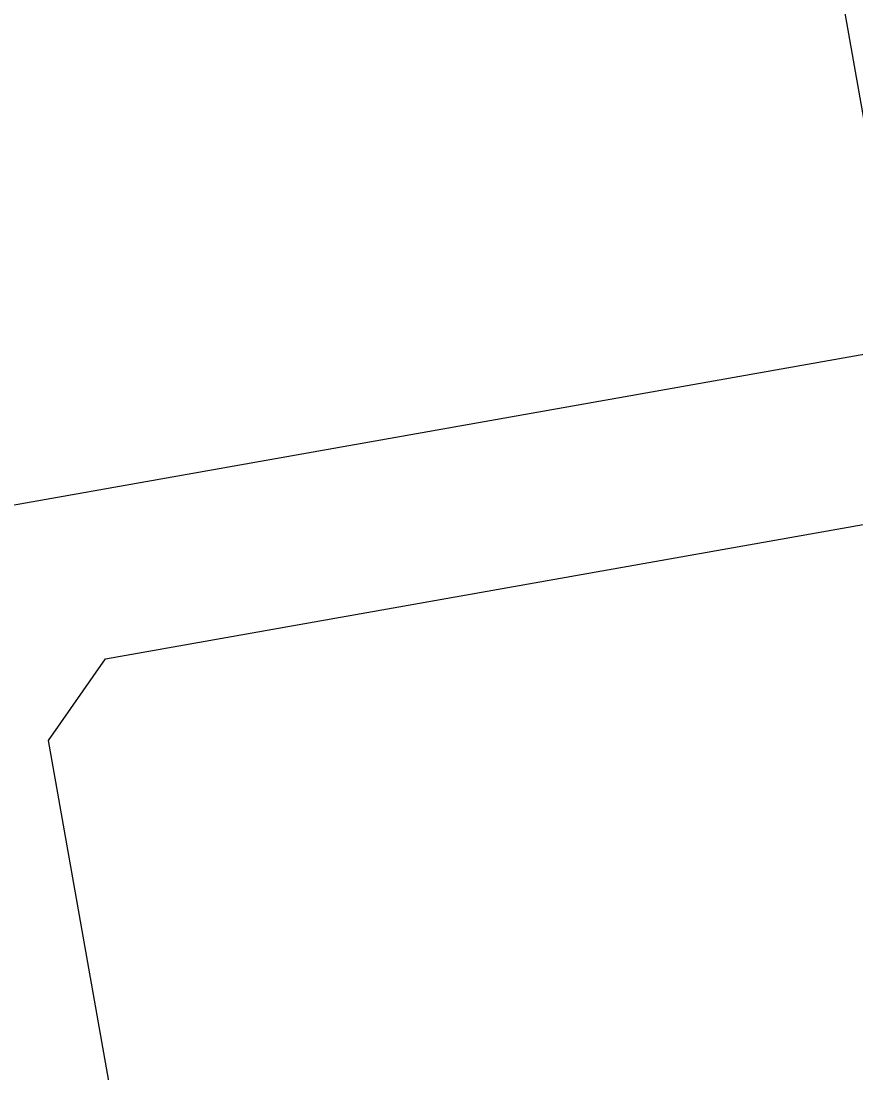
# Model space of a CAD drawing. Header units: millimetres. Extents: x 0 to 9483559, y -180456 to 305735.
# Drawn here: x 457233.58 to 457245.15, y 27032.97 to 27047.54 of the extents above; entities that cross this region are included whole.
import ezdxf
from ezdxf.enums import TextEntityAlignment as Align

# ---------------------------------------------------------------- set-up
doc = ezdxf.new("R2018")
doc.units = ezdxf.units.MM
for name, color, linetype, lineweight in [('АР_Маркер экспликации', 239, 'Continuous', 13), ('АР_Номер помещения', 250, 'Continuous', 9), ('АР_Перегородки витражные', 152, 'Continuous', 13), ('АР_Размеры', 175, 'Continuous', 9), ('АР_Размеры дверей', 15, 'Continuous', 0), ('АР_Сущ Несущая стена', 250, 'Continuous', 50)]:
    doc.layers.add(name, color=color, linetype=linetype, lineweight=lineweight)
doc.layers.add('АР_Названия помещений', color=124, linetype='Continuous', lineweight=5, plot=False)
doc.layers.add('АР_Помещения_площадь', color=19, linetype='Continuous', lineweight=9, plot=False)
doc.layers.get('АР_Размеры дверей').off()
doc.styles.add('ISOCPEUR', font='', dxfattribs={"height": 250})
doc.styles.get("Standard").update_dxf_attribs({"font": 'GOST.TTF'})
doc.styles.get('ISOCPEUR').set_extended_font_data('ISOCPEUR', italic=True)

# ---------------------------------------------------------------- blocks, each defined once
blk = doc.blocks.new('*U333')
at = {"color": 7, "style": 'ISOCPEUR', "width": 0.7, "flags": 1}
blk.add_attdef('КАТЕГОРИЯ', (-499.166, -2092.186), '', height=250, dxfattribs=at)
at = {"layer": 'АР_Номер помещения', "color": 7, "style": 'ISOCPEUR', "width": 0.7}
blk.add_attdef('НОМЕР_ПОМЕЩЕНИЯ', text='', height=300, dxfattribs=at).set_placement((-13874.5, 6637.552), align=Align.MIDDLE_CENTER)
at = {"layer": 'АР_Помещения_площадь', "color": 7, "lineweight": 30, "width": 0.7, "flags": 104}
blk.add_attdef('ИМЯ_ПОМЕЩЕНИЯ', text='', height=100, dxfattribs=at).set_placement((157.628, 1217.141), align=Align.MIDDLE_CENTER)
at = {"layer": 'АР_Помещения_площадь', "color": 7, "style": 'ISOCPEUR', "width": 0.7}
blk.add_attdef('ПЛОЩАДЬ_ПОМЕЩЕНИЯ', text='', height=200, dxfattribs=at).set_placement((-12654.582, 407.672), align=Align.MIDDLE_RIGHT)
blk = doc.blocks.new('*U327')
at = {"color": 7, "style": 'ISOCPEUR', "width": 0.7, "flags": 1}
blk.add_attdef('КАТЕГОРИЯ', (-499.166, -2092.186), '', height=250, dxfattribs=at)
at = {"layer": 'АР_Номер помещения', "color": 7, "style": 'ISOCPEUR', "width": 0.7}
blk.add_attdef('НОМЕР_ПОМЕЩЕНИЯ', text='', height=300, dxfattribs=at).set_placement((-17424.901, 1870.773), align=Align.MIDDLE_CENTER)
at = {"layer": 'АР_Помещения_площадь', "color": 7, "lineweight": 30, "width": 0.7, "flags": 104}
blk.add_attdef('ИМЯ_ПОМЕЩЕНИЯ', text='', height=100, dxfattribs=at).set_placement((157.628, 1217.141), align=Align.MIDDLE_CENTER)
at = {"layer": 'АР_Помещения_площадь', "color": 7, "style": 'ISOCPEUR', "width": 0.7}
blk.add_attdef('ПЛОЩАДЬ_ПОМЕЩЕНИЯ', text='', height=200, dxfattribs=at).set_placement((-12452.811, 399.356), align=Align.MIDDLE_RIGHT)
blk = doc.blocks.new('стойка витр.')
at = {"lineweight": 0, "ltscale": 100, "transparency": 33554687}
blk.add_lwpolyline([(-29.143, -16.332), (-1.327, -5.784), (-0.069, -6.35), (8.119, -27.944)], dxfattribs=at)
blk.add_lwpolyline([(63.812, 56.264), (85.074, 0.195), (10.631, -28.034), (-10.631, 28.034)], close=True, dxfattribs=at)
blk = doc.blocks.new('A$Cf7573d2c')
at = {"layer": 'АР_Перегородки витражные', "rotation": 80.28340479355269}
blk.add_blockref('стойка витр.', (29.179, -60.013), dxfattribs=at)
blk = doc.blocks.new('A$Ceb335dd1')
at = {"color": 241, "ltscale": 100, "true_color": 0xf7abae}
blk.add_blockref('A$Cf7573d2c', (-1134.886, -175.827), dxfattribs=at)
blk = doc.blocks.new('A$Cec9b444d')
at = {"ltscale": 100, "rotation": 359}
blk.add_blockref('A$Ceb335dd1', (-1268.561, -6413.676), dxfattribs=at)

msp = doc.modelspace()

# ---------------------------------------------------------------- linework, layer by layer
at = {"layer": 'АР_Размеры', "color": 5, "lineweight": 9, "ltscale": 100, "transparency": 33554687}
msp.add_lwpolyline([(457228.551, 27140.44), (457245.829, 27042.958), (457247.87, 27043.32), (457248.265, 27043.885), (457248.18, 27044.365), (457247.099, 27044.174), (457246.227, 27049.096)], dxfattribs=at)
msp.add_lwpolyline([(457228.551, 27140.44), (457245.829, 27042.958), (457247.87, 27043.32), (457248.265, 27043.885), (457248.18, 27044.365), (457247.099, 27044.174), (457246.227, 27049.096)], dxfattribs=at)
msp.add_lwpolyline([(457228.551, 27140.44), (457245.829, 27042.958), (457247.87, 27043.32), (457248.265, 27043.885), (457248.18, 27044.365), (457247.099, 27044.174), (457246.227, 27049.096)], dxfattribs=at)
msp.add_lwpolyline([(457228.551, 27140.44), (457245.829, 27042.958), (457247.87, 27043.32), (457248.265, 27043.885), (457248.18, 27044.365), (457247.099, 27044.174), (457246.227, 27049.096)], dxfattribs=at)
msp.add_lwpolyline([(457228.551, 27140.44), (457245.829, 27042.958), (457247.87, 27043.32), (457248.265, 27043.885), (457248.18, 27044.365), (457247.099, 27044.174), (457246.227, 27049.096)], dxfattribs=at)
msp.add_lwpolyline([(457228.551, 27140.44), (457245.829, 27042.958), (457247.87, 27043.32), (457248.265, 27043.885), (457248.18, 27044.365), (457247.099, 27044.174), (457246.227, 27049.096)], dxfattribs=at)
msp.add_lwpolyline([(457228.551, 27140.44), (457245.829, 27042.958), (457247.87, 27043.32), (457248.265, 27043.885), (457248.18, 27044.365), (457247.099, 27044.174), (457246.227, 27049.096)], dxfattribs=at)
msp.add_lwpolyline([(457228.551, 27140.44), (457245.829, 27042.958), (457247.87, 27043.32), (457248.265, 27043.885), (457248.18, 27044.365), (457247.099, 27044.174), (457246.227, 27049.096)], dxfattribs=at)
msp.add_lwpolyline([(457228.551, 27140.44), (457245.829, 27042.958), (457247.87, 27043.32), (457248.265, 27043.885), (457248.18, 27044.365), (457247.099, 27044.174), (457246.227, 27049.096)], dxfattribs=at)
msp.add_lwpolyline([(457228.551, 27140.44), (457245.829, 27042.958), (457247.87, 27043.32), (457248.265, 27043.885), (457248.18, 27044.365), (457247.099, 27044.174), (457246.227, 27049.096)], dxfattribs=at)
msp.add_lwpolyline([(457228.551, 27140.44), (457245.829, 27042.958), (457247.87, 27043.32), (457248.265, 27043.885), (457248.18, 27044.365), (457247.099, 27044.174), (457246.227, 27049.096)], dxfattribs=at)
msp.add_lwpolyline([(457228.551, 27140.44), (457245.829, 27042.958), (457247.87, 27043.32), (457248.265, 27043.885), (457248.18, 27044.365), (457247.099, 27044.174), (457246.227, 27049.096)], dxfattribs=at)
msp.add_lwpolyline([(457228.551, 27140.44), (457245.829, 27042.958), (457247.87, 27043.32), (457248.265, 27043.885), (457248.18, 27044.365), (457247.099, 27044.174), (457246.227, 27049.096)], dxfattribs=at)
msp.add_lwpolyline([(457228.551, 27140.44), (457245.829, 27042.958), (457247.87, 27043.32), (457248.265, 27043.885), (457248.18, 27044.365), (457247.099, 27044.174), (457246.227, 27049.096)], dxfattribs=at)
msp.add_lwpolyline([(457228.551, 27140.44), (457245.829, 27042.958), (457247.87, 27043.32), (457248.265, 27043.885), (457248.18, 27044.365), (457247.099, 27044.174), (457246.227, 27049.096)], dxfattribs=at)
msp.add_lwpolyline([(457228.551, 27140.44), (457245.829, 27042.958), (457247.87, 27043.32), (457248.265, 27043.885), (457248.18, 27044.365), (457247.099, 27044.174), (457246.227, 27049.096)], dxfattribs=at)
msp.add_lwpolyline([(457228.551, 27140.44), (457245.829, 27042.958), (457247.87, 27043.32), (457248.265, 27043.885), (457248.18, 27044.365), (457247.099, 27044.174), (457246.227, 27049.096)], dxfattribs=at)
msp.add_lwpolyline([(457228.551, 27140.44), (457245.829, 27042.958), (457247.87, 27043.32), (457248.265, 27043.885), (457248.18, 27044.365), (457247.099, 27044.174), (457246.227, 27049.096)], dxfattribs=at)
msp.add_lwpolyline([(457228.551, 27140.44), (457245.829, 27042.958), (457247.87, 27043.32), (457248.265, 27043.885), (457248.18, 27044.365), (457247.099, 27044.174), (457246.227, 27049.096)], dxfattribs=at)
msp.add_lwpolyline([(457228.551, 27140.44), (457245.829, 27042.958), (457247.87, 27043.32), (457248.265, 27043.885), (457248.18, 27044.365), (457247.099, 27044.174), (457246.227, 27049.096)], dxfattribs=at)
msp.add_lwpolyline([(457228.551, 27140.44), (457245.829, 27042.958), (457247.87, 27043.32), (457248.265, 27043.885), (457248.18, 27044.365), (457247.099, 27044.174), (457246.227, 27049.096)], dxfattribs=at)
msp.add_lwpolyline([(457228.551, 27140.44), (457245.829, 27042.958), (457247.87, 27043.32), (457248.265, 27043.885), (457248.18, 27044.365), (457247.099, 27044.174), (457246.227, 27049.096)], dxfattribs=at)
msp.add_lwpolyline([(457228.551, 27140.44), (457245.829, 27042.958), (457247.87, 27043.32), (457248.265, 27043.885), (457248.18, 27044.365), (457247.099, 27044.174), (457246.227, 27049.096)], dxfattribs=at)
msp.add_lwpolyline([(457228.551, 27140.44), (457245.829, 27042.958), (457247.87, 27043.32), (457248.265, 27043.885), (457248.18, 27044.365), (457247.099, 27044.174), (457246.227, 27049.096)], dxfattribs=at)
msp.add_lwpolyline([(457228.551, 27140.44), (457245.829, 27042.958), (457247.87, 27043.32), (457248.265, 27043.885), (457248.18, 27044.365), (457247.099, 27044.174), (457246.227, 27049.096)], dxfattribs=at)
msp.add_lwpolyline([(457228.551, 27140.44), (457245.829, 27042.958), (457247.87, 27043.32), (457248.265, 27043.885), (457248.18, 27044.365), (457247.099, 27044.174), (457246.227, 27049.096)], dxfattribs=at)
msp.add_lwpolyline([(457228.551, 27140.44), (457245.829, 27042.958), (457247.87, 27043.32), (457248.265, 27043.885), (457248.18, 27044.365), (457247.099, 27044.174), (457246.227, 27049.096)], dxfattribs=at)
msp.add_lwpolyline([(457228.551, 27140.44), (457245.829, 27042.958), (457247.87, 27043.32), (457248.265, 27043.885), (457248.18, 27044.365), (457247.099, 27044.174), (457246.227, 27049.096)], dxfattribs=at)
msp.add_lwpolyline([(457228.551, 27140.44), (457245.829, 27042.958), (457247.87, 27043.32), (457248.265, 27043.885), (457248.18, 27044.365), (457247.099, 27044.174), (457246.227, 27049.096)], dxfattribs=at)
msp.add_lwpolyline([(457228.551, 27140.44), (457245.829, 27042.958), (457247.87, 27043.32), (457248.265, 27043.885), (457248.18, 27044.365), (457247.099, 27044.174), (457246.227, 27049.096)], dxfattribs=at)
msp.add_lwpolyline([(457228.551, 27140.44), (457245.829, 27042.958), (457247.87, 27043.32), (457248.265, 27043.885), (457248.18, 27044.365), (457247.099, 27044.174), (457246.227, 27049.096)], dxfattribs=at)
msp.add_lwpolyline([(457228.551, 27140.44), (457245.829, 27042.958), (457247.87, 27043.32), (457248.265, 27043.885), (457248.18, 27044.365), (457247.099, 27044.174), (457246.227, 27049.096)], dxfattribs=at)
msp.add_lwpolyline([(457228.551, 27140.44), (457245.829, 27042.958), (457247.87, 27043.32), (457248.265, 27043.885), (457248.18, 27044.365), (457247.099, 27044.174), (457246.227, 27049.096)], dxfattribs=at)
msp.add_lwpolyline([(457228.551, 27140.44), (457245.829, 27042.958), (457247.87, 27043.32), (457248.265, 27043.885), (457248.18, 27044.365), (457247.099, 27044.174), (457246.227, 27049.096)], dxfattribs=at)
msp.add_lwpolyline([(457228.551, 27140.44), (457245.829, 27042.958), (457247.87, 27043.32), (457248.265, 27043.885), (457248.18, 27044.365), (457247.099, 27044.174), (457246.227, 27049.096)], dxfattribs=at)
msp.add_lwpolyline([(457228.551, 27140.44), (457245.829, 27042.958), (457247.87, 27043.32), (457248.265, 27043.885), (457248.18, 27044.365), (457247.099, 27044.174), (457246.227, 27049.096)], dxfattribs=at)
msp.add_lwpolyline([(457228.551, 27140.44), (457245.829, 27042.958), (457247.87, 27043.32), (457248.265, 27043.885), (457248.18, 27044.365), (457247.099, 27044.174), (457246.227, 27049.096)], dxfattribs=at)
msp.add_lwpolyline([(457228.551, 27140.44), (457245.829, 27042.958), (457247.87, 27043.32), (457248.265, 27043.885), (457248.18, 27044.365), (457247.099, 27044.174), (457246.227, 27049.096)], dxfattribs=at)
msp.add_lwpolyline([(457228.551, 27140.44), (457245.829, 27042.958), (457247.87, 27043.32), (457248.265, 27043.885), (457248.18, 27044.365), (457247.099, 27044.174), (457246.227, 27049.096)], dxfattribs=at)
msp.add_lwpolyline([(457228.551, 27140.44), (457245.829, 27042.958), (457247.87, 27043.32), (457248.265, 27043.885), (457248.18, 27044.365), (457247.099, 27044.174), (457246.227, 27049.096)], dxfattribs=at)
msp.add_lwpolyline([(457228.551, 27140.44), (457245.829, 27042.958), (457247.87, 27043.32), (457248.265, 27043.885), (457248.18, 27044.365), (457247.099, 27044.174), (457246.227, 27049.096)], dxfattribs=at)
msp.add_lwpolyline([(457228.551, 27140.44), (457245.829, 27042.958), (457247.87, 27043.32), (457248.265, 27043.885), (457248.18, 27044.365), (457247.099, 27044.174), (457246.227, 27049.096)], dxfattribs=at)
msp.add_lwpolyline([(457228.551, 27140.44), (457245.829, 27042.958), (457247.87, 27043.32), (457248.265, 27043.885), (457248.18, 27044.365), (457247.099, 27044.174), (457246.227, 27049.096)], dxfattribs=at)
msp.add_lwpolyline([(457228.551, 27140.44), (457245.829, 27042.958), (457247.87, 27043.32), (457248.265, 27043.885), (457248.18, 27044.365), (457247.099, 27044.174), (457246.227, 27049.096)], dxfattribs=at)
msp.add_lwpolyline([(457228.551, 27140.44), (457245.829, 27042.958), (457247.87, 27043.32), (457248.265, 27043.885), (457248.18, 27044.365), (457247.099, 27044.174), (457246.227, 27049.096)], dxfattribs=at)
msp.add_lwpolyline([(457228.551, 27140.44), (457245.829, 27042.958), (457247.87, 27043.32), (457248.265, 27043.885), (457248.18, 27044.365), (457247.099, 27044.174), (457246.227, 27049.096)], dxfattribs=at)
msp.add_lwpolyline([(457228.551, 27140.44), (457245.829, 27042.958), (457247.87, 27043.32), (457248.265, 27043.885), (457248.18, 27044.365), (457247.099, 27044.174), (457246.227, 27049.096)], dxfattribs=at)
msp.add_lwpolyline([(457228.551, 27140.44), (457245.829, 27042.958), (457247.87, 27043.32), (457248.265, 27043.885), (457248.18, 27044.365), (457247.099, 27044.174), (457246.227, 27049.096)], dxfattribs=at)
msp.add_lwpolyline([(457228.551, 27140.44), (457245.829, 27042.958), (457247.87, 27043.32), (457248.265, 27043.885), (457248.18, 27044.365), (457247.099, 27044.174), (457246.227, 27049.096)], dxfattribs=at)
msp.add_lwpolyline([(457228.551, 27140.44), (457245.829, 27042.958), (457247.87, 27043.32), (457248.265, 27043.885), (457248.18, 27044.365), (457247.099, 27044.174), (457246.227, 27049.096)], dxfattribs=at)
msp.add_lwpolyline([(457228.551, 27140.44), (457245.829, 27042.958), (457247.87, 27043.32), (457248.265, 27043.885), (457248.18, 27044.365), (457247.099, 27044.174), (457246.227, 27049.096)], dxfattribs=at)
msp.add_lwpolyline([(457228.551, 27140.44), (457245.829, 27042.958), (457247.87, 27043.32), (457248.265, 27043.885), (457248.18, 27044.365), (457247.099, 27044.174), (457246.227, 27049.096)], dxfattribs=at)
msp.add_lwpolyline([(457228.551, 27140.44), (457245.829, 27042.958), (457247.87, 27043.32), (457248.265, 27043.885), (457248.18, 27044.365), (457247.099, 27044.174), (457246.227, 27049.096)], dxfattribs=at)
msp.add_lwpolyline([(457228.551, 27140.44), (457245.829, 27042.958), (457247.87, 27043.32), (457248.265, 27043.885), (457248.18, 27044.365), (457247.099, 27044.174), (457246.227, 27049.096)], dxfattribs=at)
msp.add_lwpolyline([(457228.551, 27140.44), (457245.829, 27042.958), (457247.87, 27043.32), (457248.265, 27043.885), (457248.18, 27044.365), (457247.099, 27044.174), (457246.227, 27049.096)], dxfattribs=at)
msp.add_lwpolyline([(457228.551, 27140.44), (457245.829, 27042.958), (457247.87, 27043.32), (457248.265, 27043.885), (457248.18, 27044.365), (457247.099, 27044.174), (457246.227, 27049.096)], dxfattribs=at)
msp.add_lwpolyline([(457228.551, 27140.44), (457245.829, 27042.958), (457247.87, 27043.32), (457248.265, 27043.885), (457248.18, 27044.365), (457247.099, 27044.174), (457246.227, 27049.096)], dxfattribs=at)
msp.add_lwpolyline([(457228.551, 27140.44), (457245.829, 27042.958), (457247.87, 27043.32), (457248.265, 27043.885), (457248.18, 27044.365), (457247.099, 27044.174), (457246.227, 27049.096)], dxfattribs=at)
msp.add_lwpolyline([(457228.551, 27140.44), (457245.829, 27042.958), (457247.87, 27043.32), (457248.265, 27043.885), (457248.18, 27044.365), (457247.099, 27044.174), (457246.227, 27049.096)], dxfattribs=at)
msp.add_lwpolyline([(457228.551, 27140.44), (457245.829, 27042.958), (457247.87, 27043.32), (457248.265, 27043.885), (457248.18, 27044.365), (457247.099, 27044.174), (457246.227, 27049.096)], dxfattribs=at)
msp.add_lwpolyline([(457228.551, 27140.44), (457245.829, 27042.958), (457247.87, 27043.32), (457248.265, 27043.885), (457248.18, 27044.365), (457247.099, 27044.174), (457246.227, 27049.096)], dxfattribs=at)
msp.add_lwpolyline([(457228.551, 27140.44), (457245.829, 27042.958), (457247.87, 27043.32), (457248.265, 27043.885), (457248.18, 27044.365), (457247.099, 27044.174), (457246.227, 27049.096)], dxfattribs=at)
msp.add_lwpolyline([(457228.551, 27140.44), (457245.829, 27042.958), (457247.87, 27043.32), (457248.265, 27043.885), (457248.18, 27044.365), (457247.099, 27044.174), (457246.227, 27049.096)], dxfattribs=at)
msp.add_lwpolyline([(457228.551, 27140.44), (457245.829, 27042.958), (457247.87, 27043.32), (457248.265, 27043.885), (457248.18, 27044.365), (457247.099, 27044.174), (457246.227, 27049.096)], dxfattribs=at)
msp.add_lwpolyline([(457228.551, 27140.44), (457245.829, 27042.958), (457247.87, 27043.32), (457248.265, 27043.885), (457248.18, 27044.365), (457247.099, 27044.174), (457246.227, 27049.096)], dxfattribs=at)
msp.add_lwpolyline([(457228.551, 27140.44), (457245.829, 27042.958), (457247.87, 27043.32), (457248.265, 27043.885), (457248.18, 27044.365), (457247.099, 27044.174), (457246.227, 27049.096)], dxfattribs=at)
msp.add_lwpolyline([(457228.551, 27140.44), (457245.829, 27042.958), (457247.87, 27043.32), (457248.265, 27043.885), (457248.18, 27044.365), (457247.099, 27044.174), (457246.227, 27049.096)], dxfattribs=at)
msp.add_lwpolyline([(457228.551, 27140.44), (457245.829, 27042.958), (457247.87, 27043.32), (457248.265, 27043.885), (457248.18, 27044.365), (457247.099, 27044.174), (457246.227, 27049.096)], dxfattribs=at)
msp.add_lwpolyline([(457228.551, 27140.44), (457245.829, 27042.958), (457247.87, 27043.32), (457248.265, 27043.885), (457248.18, 27044.365), (457247.099, 27044.174), (457246.227, 27049.096)], dxfattribs=at)
msp.add_lwpolyline([(457228.551, 27140.44), (457245.829, 27042.958), (457247.87, 27043.32), (457248.265, 27043.885), (457248.18, 27044.365), (457247.099, 27044.174), (457246.227, 27049.096)], dxfattribs=at)
msp.add_lwpolyline([(457228.551, 27140.44), (457245.829, 27042.958), (457247.87, 27043.32), (457248.265, 27043.885), (457248.18, 27044.365), (457247.099, 27044.174), (457246.227, 27049.096)], dxfattribs=at)
msp.add_lwpolyline([(457228.551, 27140.44), (457245.829, 27042.958), (457247.87, 27043.32), (457248.265, 27043.885), (457248.18, 27044.365), (457247.099, 27044.174), (457246.227, 27049.096)], dxfattribs=at)
msp.add_lwpolyline([(457228.551, 27140.44), (457245.829, 27042.958), (457247.87, 27043.32), (457248.265, 27043.885), (457248.18, 27044.365), (457247.099, 27044.174), (457246.227, 27049.096)], dxfattribs=at)
msp.add_lwpolyline([(457228.551, 27140.44), (457245.829, 27042.958), (457247.87, 27043.32), (457248.265, 27043.885), (457248.18, 27044.365), (457247.099, 27044.174), (457246.227, 27049.096)], dxfattribs=at)
msp.add_lwpolyline([(457228.551, 27140.44), (457245.829, 27042.958), (457247.87, 27043.32), (457248.265, 27043.885), (457248.18, 27044.365), (457247.099, 27044.174), (457246.227, 27049.096)], dxfattribs=at)
msp.add_lwpolyline([(457228.551, 27140.44), (457245.829, 27042.958), (457247.87, 27043.32), (457248.265, 27043.885), (457248.18, 27044.365), (457247.099, 27044.174), (457246.227, 27049.096)], dxfattribs=at)
msp.add_lwpolyline([(457228.551, 27140.44), (457245.829, 27042.958), (457247.87, 27043.32), (457248.265, 27043.885), (457248.18, 27044.365), (457247.099, 27044.174), (457246.227, 27049.096)], dxfattribs=at)
msp.add_lwpolyline([(457228.551, 27140.44), (457245.829, 27042.958), (457247.87, 27043.32), (457248.265, 27043.885), (457248.18, 27044.365), (457247.099, 27044.174), (457246.227, 27049.096)], dxfattribs=at)
msp.add_lwpolyline([(457228.551, 27140.44), (457245.829, 27042.958), (457247.87, 27043.32), (457248.265, 27043.885), (457248.18, 27044.365), (457247.099, 27044.174), (457246.227, 27049.096)], dxfattribs=at)
msp.add_lwpolyline([(457228.551, 27140.44), (457245.829, 27042.958), (457247.87, 27043.32), (457248.265, 27043.885), (457248.18, 27044.365), (457247.099, 27044.174), (457246.227, 27049.096)], dxfattribs=at)
msp.add_lwpolyline([(457228.551, 27140.44), (457245.829, 27042.958), (457247.87, 27043.32), (457248.265, 27043.885), (457248.18, 27044.365), (457247.099, 27044.174), (457246.227, 27049.096)], dxfattribs=at)
msp.add_lwpolyline([(457228.551, 27140.44), (457245.829, 27042.958), (457247.87, 27043.32), (457248.265, 27043.885), (457248.18, 27044.365), (457247.099, 27044.174), (457246.227, 27049.096)], dxfattribs=at)
msp.add_lwpolyline([(457228.551, 27140.44), (457245.829, 27042.958), (457247.87, 27043.32), (457248.265, 27043.885), (457248.18, 27044.365), (457247.099, 27044.174), (457246.227, 27049.096)], dxfattribs=at)
msp.add_lwpolyline([(457228.551, 27140.44), (457245.829, 27042.958), (457247.87, 27043.32), (457248.265, 27043.885), (457248.18, 27044.365), (457247.099, 27044.174), (457246.227, 27049.096)], dxfattribs=at)
msp.add_lwpolyline([(457228.551, 27140.44), (457245.829, 27042.958), (457247.87, 27043.32), (457248.265, 27043.885), (457248.18, 27044.365), (457247.099, 27044.174), (457246.227, 27049.096)], dxfattribs=at)
msp.add_lwpolyline([(457228.551, 27140.44), (457245.829, 27042.958), (457247.87, 27043.32), (457248.265, 27043.885), (457248.18, 27044.365), (457247.099, 27044.174), (457246.227, 27049.096)], dxfattribs=at)
msp.add_lwpolyline([(457228.551, 27140.44), (457245.829, 27042.958), (457247.87, 27043.32), (457248.265, 27043.885), (457248.18, 27044.365), (457247.099, 27044.174), (457246.227, 27049.096)], dxfattribs=at)
msp.add_lwpolyline([(457228.551, 27140.44), (457245.829, 27042.958), (457247.87, 27043.32), (457248.265, 27043.885), (457248.18, 27044.365), (457247.099, 27044.174), (457246.227, 27049.096)], dxfattribs=at)
msp.add_lwpolyline([(457228.551, 27140.44), (457245.829, 27042.958), (457247.87, 27043.32), (457248.265, 27043.885), (457248.18, 27044.365), (457247.099, 27044.174), (457246.227, 27049.096)], dxfattribs=at)
msp.add_lwpolyline([(457228.551, 27140.44), (457245.829, 27042.958), (457247.87, 27043.32), (457248.265, 27043.885), (457248.18, 27044.365), (457247.099, 27044.174), (457246.227, 27049.096)], dxfattribs=at)
msp.add_lwpolyline([(457228.551, 27140.44), (457245.829, 27042.958), (457247.87, 27043.32), (457248.265, 27043.885), (457248.18, 27044.365), (457247.099, 27044.174), (457246.227, 27049.096)], dxfattribs=at)
msp.add_lwpolyline([(457228.551, 27140.44), (457245.829, 27042.958), (457247.87, 27043.32), (457248.265, 27043.885), (457248.18, 27044.365), (457247.099, 27044.174), (457246.227, 27049.096)], dxfattribs=at)
msp.add_lwpolyline([(457228.551, 27140.44), (457245.829, 27042.958), (457247.87, 27043.32), (457248.265, 27043.885), (457248.18, 27044.365), (457247.099, 27044.174), (457246.227, 27049.096)], dxfattribs=at)
msp.add_lwpolyline([(457228.551, 27140.44), (457245.829, 27042.958), (457247.87, 27043.32), (457248.265, 27043.885), (457248.18, 27044.365), (457247.099, 27044.174), (457246.227, 27049.096)], dxfattribs=at)
msp.add_lwpolyline([(457228.551, 27140.44), (457245.829, 27042.958), (457247.87, 27043.32), (457248.265, 27043.885), (457248.18, 27044.365), (457247.099, 27044.174), (457246.227, 27049.096)], dxfattribs=at)
msp.add_lwpolyline([(457228.551, 27140.44), (457245.829, 27042.958), (457247.87, 27043.32), (457248.265, 27043.885), (457248.18, 27044.365), (457247.099, 27044.174), (457246.227, 27049.096)], dxfattribs=at)
msp.add_lwpolyline([(457228.551, 27140.44), (457245.829, 27042.958), (457247.87, 27043.32), (457248.265, 27043.885), (457248.18, 27044.365), (457247.099, 27044.174), (457246.227, 27049.096)], dxfattribs=at)
msp.add_lwpolyline([(457228.551, 27140.44), (457245.829, 27042.958), (457247.87, 27043.32), (457248.265, 27043.885), (457248.18, 27044.365), (457247.099, 27044.174), (457246.227, 27049.096)], dxfattribs=at)
msp.add_lwpolyline([(457228.551, 27140.44), (457245.829, 27042.958), (457247.87, 27043.32), (457248.265, 27043.885), (457248.18, 27044.365), (457247.099, 27044.174), (457246.227, 27049.096)], dxfattribs=at)
msp.add_lwpolyline([(457228.551, 27140.44), (457245.829, 27042.958), (457247.87, 27043.32), (457248.265, 27043.885), (457248.18, 27044.365), (457247.099, 27044.174), (457246.227, 27049.096)], dxfattribs=at)
msp.add_lwpolyline([(457228.551, 27140.44), (457245.829, 27042.958), (457247.87, 27043.32), (457248.265, 27043.885), (457248.18, 27044.365), (457247.099, 27044.174), (457246.227, 27049.096)], dxfattribs=at)
msp.add_lwpolyline([(457228.551, 27140.44), (457245.829, 27042.958), (457247.87, 27043.32), (457248.265, 27043.885), (457248.18, 27044.365), (457247.099, 27044.174), (457246.227, 27049.096)], dxfattribs=at)
msp.add_lwpolyline([(457228.551, 27140.44), (457245.829, 27042.958), (457247.87, 27043.32), (457248.265, 27043.885), (457248.18, 27044.365), (457247.099, 27044.174), (457246.227, 27049.096)], dxfattribs=at)
msp.add_lwpolyline([(457228.551, 27140.44), (457245.829, 27042.958), (457247.87, 27043.32), (457248.265, 27043.885), (457248.18, 27044.365), (457247.099, 27044.174), (457246.227, 27049.096)], dxfattribs=at)
msp.add_lwpolyline([(457228.551, 27140.44), (457245.829, 27042.958), (457247.87, 27043.32), (457248.265, 27043.885), (457248.18, 27044.365), (457247.099, 27044.174), (457246.227, 27049.096)], dxfattribs=at)
msp.add_lwpolyline([(457228.551, 27140.44), (457245.829, 27042.958), (457247.87, 27043.32), (457248.265, 27043.885), (457248.18, 27044.365), (457247.099, 27044.174), (457246.227, 27049.096)], dxfattribs=at)
msp.add_lwpolyline([(457228.551, 27140.44), (457245.829, 27042.958), (457247.87, 27043.32), (457248.265, 27043.885), (457248.18, 27044.365), (457247.099, 27044.174), (457246.227, 27049.096)], dxfattribs=at)
msp.add_lwpolyline([(457228.551, 27140.44), (457245.829, 27042.958), (457247.87, 27043.32), (457248.265, 27043.885), (457248.18, 27044.365), (457247.099, 27044.174), (457246.227, 27049.096)], dxfattribs=at)
msp.add_lwpolyline([(457228.551, 27140.44), (457245.829, 27042.958), (457247.87, 27043.32), (457248.265, 27043.885), (457248.18, 27044.365), (457247.099, 27044.174), (457246.227, 27049.096)], dxfattribs=at)
msp.add_lwpolyline([(457228.551, 27140.44), (457245.829, 27042.958), (457247.87, 27043.32), (457248.265, 27043.885), (457248.18, 27044.365), (457247.099, 27044.174), (457246.227, 27049.096)], dxfattribs=at)
msp.add_lwpolyline([(457228.551, 27140.44), (457245.829, 27042.958), (457247.87, 27043.32), (457248.265, 27043.885), (457248.18, 27044.365), (457247.099, 27044.174), (457246.227, 27049.096)], dxfattribs=at)
msp.add_lwpolyline([(457228.551, 27140.44), (457245.829, 27042.958), (457247.87, 27043.32), (457248.265, 27043.885), (457248.18, 27044.365), (457247.099, 27044.174), (457246.227, 27049.096)], dxfattribs=at)
msp.add_lwpolyline([(457228.551, 27140.44), (457245.829, 27042.958), (457247.87, 27043.32), (457248.265, 27043.885), (457248.18, 27044.365), (457247.099, 27044.174), (457246.227, 27049.096)], dxfattribs=at)
msp.add_lwpolyline([(457228.551, 27140.44), (457245.829, 27042.958), (457247.87, 27043.32), (457248.265, 27043.885), (457248.18, 27044.365), (457247.099, 27044.174), (457246.227, 27049.096)], dxfattribs=at)
msp.add_lwpolyline([(457228.551, 27140.44), (457245.829, 27042.958), (457247.87, 27043.32), (457248.265, 27043.885), (457248.18, 27044.365), (457247.099, 27044.174), (457246.227, 27049.096)], dxfattribs=at)
msp.add_lwpolyline([(457228.551, 27140.44), (457245.829, 27042.958), (457247.87, 27043.32), (457248.265, 27043.885), (457248.18, 27044.365), (457247.099, 27044.174), (457246.227, 27049.096)], dxfattribs=at)
msp.add_lwpolyline([(457228.551, 27140.44), (457245.829, 27042.958), (457247.87, 27043.32), (457248.265, 27043.885), (457248.18, 27044.365), (457247.099, 27044.174), (457246.227, 27049.096)], dxfattribs=at)
msp.add_lwpolyline([(457228.551, 27140.44), (457245.829, 27042.958), (457247.87, 27043.32), (457248.265, 27043.885), (457248.18, 27044.365), (457247.099, 27044.174), (457246.227, 27049.096)], dxfattribs=at)
msp.add_lwpolyline([(457228.551, 27140.44), (457245.829, 27042.958), (457247.87, 27043.32), (457248.265, 27043.885), (457248.18, 27044.365), (457247.099, 27044.174), (457246.227, 27049.096)], dxfattribs=at)
msp.add_lwpolyline([(457228.551, 27140.44), (457245.829, 27042.958), (457247.87, 27043.32), (457248.265, 27043.885), (457248.18, 27044.365), (457247.099, 27044.174), (457246.227, 27049.096)], dxfattribs=at)
msp.add_lwpolyline([(457228.551, 27140.44), (457245.829, 27042.958), (457247.87, 27043.32), (457248.265, 27043.885), (457248.18, 27044.365), (457247.099, 27044.174), (457246.227, 27049.096)], dxfattribs=at)
msp.add_lwpolyline([(457228.551, 27140.44), (457245.829, 27042.958), (457247.87, 27043.32), (457248.265, 27043.885), (457248.18, 27044.365), (457247.099, 27044.174), (457246.227, 27049.096)], dxfattribs=at)
msp.add_lwpolyline([(457228.551, 27140.44), (457245.829, 27042.958), (457247.87, 27043.32), (457248.265, 27043.885), (457248.18, 27044.365), (457247.099, 27044.174), (457246.227, 27049.096)], dxfattribs=at)
msp.add_lwpolyline([(457228.551, 27140.44), (457245.829, 27042.958), (457247.87, 27043.32), (457248.265, 27043.885), (457248.18, 27044.365), (457247.099, 27044.174), (457246.227, 27049.096)], dxfattribs=at)
msp.add_lwpolyline([(457228.551, 27140.44), (457245.829, 27042.958), (457247.87, 27043.32), (457248.265, 27043.885), (457248.18, 27044.365), (457247.099, 27044.174), (457246.227, 27049.096)], dxfattribs=at)
msp.add_lwpolyline([(457228.551, 27140.44), (457245.829, 27042.958), (457247.87, 27043.32), (457248.265, 27043.885), (457248.18, 27044.365), (457247.099, 27044.174), (457246.227, 27049.096)], dxfattribs=at)
msp.add_lwpolyline([(457228.551, 27140.44), (457245.829, 27042.958), (457247.87, 27043.32), (457248.265, 27043.885), (457248.18, 27044.365), (457247.099, 27044.174), (457246.227, 27049.096)], dxfattribs=at)
msp.add_lwpolyline([(457228.551, 27140.44), (457245.829, 27042.958), (457247.87, 27043.32), (457248.265, 27043.885), (457248.18, 27044.365), (457247.099, 27044.174), (457246.227, 27049.096)], dxfattribs=at)
msp.add_lwpolyline([(457228.551, 27140.44), (457245.829, 27042.958), (457247.87, 27043.32), (457248.265, 27043.885), (457248.18, 27044.365), (457247.099, 27044.174), (457246.227, 27049.096)], dxfattribs=at)
msp.add_lwpolyline([(457228.551, 27140.44), (457245.829, 27042.958), (457247.87, 27043.32), (457248.265, 27043.885), (457248.18, 27044.365), (457247.099, 27044.174), (457246.227, 27049.096)], dxfattribs=at)
msp.add_lwpolyline([(457228.551, 27140.44), (457245.829, 27042.958), (457247.87, 27043.32), (457248.265, 27043.885), (457248.18, 27044.365), (457247.099, 27044.174), (457246.227, 27049.096)], dxfattribs=at)
msp.add_lwpolyline([(457228.551, 27140.44), (457245.829, 27042.958), (457247.87, 27043.32), (457248.265, 27043.885), (457248.18, 27044.365), (457247.099, 27044.174), (457246.227, 27049.096)], dxfattribs=at)
msp.add_lwpolyline([(457228.551, 27140.44), (457245.829, 27042.958), (457247.87, 27043.32), (457248.265, 27043.885), (457248.18, 27044.365), (457247.099, 27044.174), (457246.227, 27049.096)], dxfattribs=at)
msp.add_lwpolyline([(457228.551, 27140.44), (457245.829, 27042.958), (457247.87, 27043.32), (457248.265, 27043.885), (457248.18, 27044.365), (457247.099, 27044.174), (457246.227, 27049.096)], dxfattribs=at)
msp.add_lwpolyline([(457228.551, 27140.44), (457245.829, 27042.958), (457247.87, 27043.32), (457248.265, 27043.885), (457248.18, 27044.365), (457247.099, 27044.174), (457246.227, 27049.096)], dxfattribs=at)
msp.add_lwpolyline([(457228.551, 27140.44), (457245.829, 27042.958), (457247.87, 27043.32), (457248.265, 27043.885), (457248.18, 27044.365), (457247.099, 27044.174), (457246.227, 27049.096)], dxfattribs=at)
msp.add_lwpolyline([(457228.551, 27140.44), (457245.829, 27042.958), (457247.87, 27043.32), (457248.265, 27043.885), (457248.18, 27044.365), (457247.099, 27044.174), (457246.227, 27049.096)], dxfattribs=at)
msp.add_lwpolyline([(457228.551, 27140.44), (457245.829, 27042.958), (457247.87, 27043.32), (457248.265, 27043.885), (457248.18, 27044.365), (457247.099, 27044.174), (457246.227, 27049.096)], dxfattribs=at)
msp.add_lwpolyline([(457228.551, 27140.44), (457245.829, 27042.958), (457247.87, 27043.32), (457248.265, 27043.885), (457248.18, 27044.365), (457247.099, 27044.174), (457246.227, 27049.096)], dxfattribs=at)
msp.add_lwpolyline([(457228.551, 27140.44), (457245.829, 27042.958), (457247.87, 27043.32), (457248.265, 27043.885), (457248.18, 27044.365), (457247.099, 27044.174), (457246.227, 27049.096)], dxfattribs=at)
msp.add_lwpolyline([(457228.551, 27140.44), (457245.829, 27042.958), (457247.87, 27043.32), (457248.265, 27043.885), (457248.18, 27044.365), (457247.099, 27044.174), (457246.227, 27049.096)], dxfattribs=at)
msp.add_lwpolyline([(457228.551, 27140.44), (457245.829, 27042.958), (457247.87, 27043.32), (457248.265, 27043.885), (457248.18, 27044.365), (457247.099, 27044.174), (457246.227, 27049.096)], dxfattribs=at)
msp.add_lwpolyline([(457228.551, 27140.44), (457245.829, 27042.958), (457247.87, 27043.32), (457248.265, 27043.885), (457248.18, 27044.365), (457247.099, 27044.174), (457246.227, 27049.096)], dxfattribs=at)
msp.add_lwpolyline([(457228.551, 27140.44), (457245.829, 27042.958), (457247.87, 27043.32), (457248.265, 27043.885), (457248.18, 27044.365), (457247.099, 27044.174), (457246.227, 27049.096)], dxfattribs=at)
msp.add_lwpolyline([(457228.551, 27140.44), (457245.829, 27042.958), (457247.87, 27043.32), (457248.265, 27043.885), (457248.18, 27044.365), (457247.099, 27044.174), (457246.227, 27049.096)], dxfattribs=at)
msp.add_lwpolyline([(457228.551, 27140.44), (457245.829, 27042.958), (457247.87, 27043.32), (457248.265, 27043.885), (457248.18, 27044.365), (457247.099, 27044.174), (457246.227, 27049.096)], dxfattribs=at)
msp.add_lwpolyline([(457228.551, 27140.44), (457245.829, 27042.958), (457247.87, 27043.32), (457248.265, 27043.885), (457248.18, 27044.365), (457247.099, 27044.174), (457246.227, 27049.096)], dxfattribs=at)
msp.add_lwpolyline([(457228.551, 27140.44), (457245.829, 27042.958), (457247.87, 27043.32), (457248.265, 27043.885), (457248.18, 27044.365), (457247.099, 27044.174), (457246.227, 27049.096)], dxfattribs=at)
msp.add_lwpolyline([(457228.551, 27140.44), (457245.829, 27042.958), (457247.87, 27043.32), (457248.265, 27043.885), (457248.18, 27044.365), (457247.099, 27044.174), (457246.227, 27049.096)], dxfattribs=at)
msp.add_lwpolyline([(457228.551, 27140.44), (457245.829, 27042.958), (457247.87, 27043.32), (457248.265, 27043.885), (457248.18, 27044.365), (457247.099, 27044.174), (457246.227, 27049.096)], dxfattribs=at)
msp.add_lwpolyline([(457228.551, 27140.44), (457245.829, 27042.958), (457247.87, 27043.32), (457248.265, 27043.885), (457248.18, 27044.365), (457247.099, 27044.174), (457246.227, 27049.096)], dxfattribs=at)
msp.add_lwpolyline([(457228.551, 27140.44), (457245.829, 27042.958), (457247.87, 27043.32), (457248.265, 27043.885), (457248.18, 27044.365), (457247.099, 27044.174), (457246.227, 27049.096)], dxfattribs=at)
msp.add_lwpolyline([(457228.551, 27140.44), (457245.829, 27042.958), (457247.87, 27043.32), (457248.265, 27043.885), (457248.18, 27044.365), (457247.099, 27044.174), (457246.227, 27049.096)], dxfattribs=at)
msp.add_lwpolyline([(457228.551, 27140.44), (457245.829, 27042.958), (457247.87, 27043.32), (457248.265, 27043.885), (457248.18, 27044.365), (457247.099, 27044.174), (457246.227, 27049.096)], dxfattribs=at)
msp.add_lwpolyline([(457228.551, 27140.44), (457245.829, 27042.958), (457247.87, 27043.32), (457248.265, 27043.885), (457248.18, 27044.365), (457247.099, 27044.174), (457246.227, 27049.096)], dxfattribs=at)
msp.add_lwpolyline([(457228.551, 27140.44), (457245.829, 27042.958), (457247.87, 27043.32), (457248.265, 27043.885), (457248.18, 27044.365), (457247.099, 27044.174), (457246.227, 27049.096)], dxfattribs=at)
msp.add_lwpolyline([(457228.551, 27140.44), (457245.829, 27042.958), (457247.87, 27043.32), (457248.265, 27043.885), (457248.18, 27044.365), (457247.099, 27044.174), (457246.227, 27049.096)], dxfattribs=at)
msp.add_lwpolyline([(457228.551, 27140.44), (457245.829, 27042.958), (457247.87, 27043.32), (457248.265, 27043.885), (457248.18, 27044.365), (457247.099, 27044.174), (457246.227, 27049.096)], dxfattribs=at)
msp.add_lwpolyline([(457228.551, 27140.44), (457245.829, 27042.958), (457247.87, 27043.32), (457248.265, 27043.885), (457248.18, 27044.365), (457247.099, 27044.174), (457246.227, 27049.096)], dxfattribs=at)
msp.add_lwpolyline([(457228.551, 27140.44), (457245.829, 27042.958), (457247.87, 27043.32), (457248.265, 27043.885), (457248.18, 27044.365), (457247.099, 27044.174), (457246.227, 27049.096)], dxfattribs=at)
msp.add_lwpolyline([(457228.551, 27140.44), (457245.829, 27042.958), (457247.87, 27043.32), (457248.265, 27043.885), (457248.18, 27044.365), (457247.099, 27044.174), (457246.227, 27049.096)], dxfattribs=at)
msp.add_lwpolyline([(457228.551, 27140.44), (457245.829, 27042.958), (457247.87, 27043.32), (457248.265, 27043.885), (457248.18, 27044.365), (457247.099, 27044.174), (457246.227, 27049.096)], dxfattribs=at)
msp.add_lwpolyline([(457228.551, 27140.44), (457245.829, 27042.958), (457247.87, 27043.32), (457248.265, 27043.885), (457248.18, 27044.365), (457247.099, 27044.174), (457246.227, 27049.096)], dxfattribs=at)
msp.add_lwpolyline([(457228.551, 27140.44), (457245.829, 27042.958), (457247.87, 27043.32), (457248.265, 27043.885), (457248.18, 27044.365), (457247.099, 27044.174), (457246.227, 27049.096)], dxfattribs=at)
msp.add_lwpolyline([(457228.551, 27140.44), (457245.829, 27042.958), (457247.87, 27043.32), (457248.265, 27043.885), (457248.18, 27044.365), (457247.099, 27044.174), (457246.227, 27049.096)], dxfattribs=at)
msp.add_lwpolyline([(457228.551, 27140.44), (457245.829, 27042.958), (457247.87, 27043.32), (457248.265, 27043.885), (457248.18, 27044.365), (457247.099, 27044.174), (457246.227, 27049.096)], dxfattribs=at)
msp.add_lwpolyline([(457228.551, 27140.44), (457245.829, 27042.958), (457247.87, 27043.32), (457248.265, 27043.885), (457248.18, 27044.365), (457247.099, 27044.174), (457246.227, 27049.096)], dxfattribs=at)
msp.add_lwpolyline([(457228.551, 27140.44), (457245.829, 27042.958), (457247.87, 27043.32), (457248.265, 27043.885), (457248.18, 27044.365), (457247.099, 27044.174), (457246.227, 27049.096)], dxfattribs=at)
msp.add_lwpolyline([(457228.551, 27140.44), (457245.829, 27042.958), (457247.87, 27043.32), (457248.265, 27043.885), (457248.18, 27044.365), (457247.099, 27044.174), (457246.227, 27049.096)], dxfattribs=at)
msp.add_lwpolyline([(457228.551, 27140.44), (457245.829, 27042.958), (457247.87, 27043.32), (457248.265, 27043.885), (457248.18, 27044.365), (457247.099, 27044.174), (457246.227, 27049.096)], dxfattribs=at)
msp.add_lwpolyline([(457228.551, 27140.44), (457245.829, 27042.958), (457247.87, 27043.32), (457248.265, 27043.885), (457248.18, 27044.365), (457247.099, 27044.174), (457246.227, 27049.096)], dxfattribs=at)
msp.add_lwpolyline([(457228.551, 27140.44), (457245.829, 27042.958), (457247.87, 27043.32), (457248.265, 27043.885), (457248.18, 27044.365), (457247.099, 27044.174), (457246.227, 27049.096)], dxfattribs=at)
msp.add_lwpolyline([(457228.551, 27140.44), (457245.829, 27042.958), (457247.87, 27043.32), (457248.265, 27043.885), (457248.18, 27044.365), (457247.099, 27044.174), (457246.227, 27049.096)], dxfattribs=at)
msp.add_lwpolyline([(457228.551, 27140.44), (457245.829, 27042.958), (457247.87, 27043.32), (457248.265, 27043.885), (457248.18, 27044.365), (457247.099, 27044.174), (457246.227, 27049.096)], dxfattribs=at)
msp.add_lwpolyline([(457228.551, 27140.44), (457245.829, 27042.958), (457247.87, 27043.32), (457248.265, 27043.885), (457248.18, 27044.365), (457247.099, 27044.174), (457246.227, 27049.096)], dxfattribs=at)
msp.add_lwpolyline([(457228.551, 27140.44), (457245.829, 27042.958), (457247.87, 27043.32), (457248.265, 27043.885), (457248.18, 27044.365), (457247.099, 27044.174), (457246.227, 27049.096)], dxfattribs=at)
msp.add_lwpolyline([(457228.551, 27140.44), (457245.829, 27042.958), (457247.87, 27043.32), (457248.265, 27043.885), (457248.18, 27044.365), (457247.099, 27044.174), (457246.227, 27049.096)], dxfattribs=at)
msp.add_lwpolyline([(457228.551, 27140.44), (457245.829, 27042.958), (457247.87, 27043.32), (457248.265, 27043.885), (457248.18, 27044.365), (457247.099, 27044.174), (457246.227, 27049.096)], dxfattribs=at)
msp.add_lwpolyline([(457228.551, 27140.44), (457245.829, 27042.958), (457247.87, 27043.32), (457248.265, 27043.885), (457248.18, 27044.365), (457247.099, 27044.174), (457246.227, 27049.096)], dxfattribs=at)
msp.add_lwpolyline([(457228.551, 27140.44), (457245.829, 27042.958), (457247.87, 27043.32), (457248.265, 27043.885), (457248.18, 27044.365), (457247.099, 27044.174), (457246.227, 27049.096)], dxfattribs=at)
msp.add_lwpolyline([(457228.551, 27140.44), (457245.829, 27042.958), (457247.87, 27043.32), (457248.265, 27043.885), (457248.18, 27044.365), (457247.099, 27044.174), (457246.227, 27049.096)], dxfattribs=at)
msp.add_lwpolyline([(457228.551, 27140.44), (457245.829, 27042.958), (457247.87, 27043.32), (457248.265, 27043.885), (457248.18, 27044.365), (457247.099, 27044.174), (457246.227, 27049.096)], dxfattribs=at)
msp.add_lwpolyline([(457228.551, 27140.44), (457245.829, 27042.958), (457247.87, 27043.32), (457248.265, 27043.885), (457248.18, 27044.365), (457247.099, 27044.174), (457246.227, 27049.096)], dxfattribs=at)
msp.add_lwpolyline([(457228.551, 27140.44), (457245.829, 27042.958), (457247.87, 27043.32), (457248.265, 27043.885), (457248.18, 27044.365), (457247.099, 27044.174), (457246.227, 27049.096)], dxfattribs=at)
msp.add_lwpolyline([(457228.551, 27140.44), (457245.829, 27042.958), (457247.87, 27043.32), (457248.265, 27043.885), (457248.18, 27044.365), (457247.099, 27044.174), (457246.227, 27049.096)], dxfattribs=at)
msp.add_lwpolyline([(457228.551, 27140.44), (457245.829, 27042.958), (457247.87, 27043.32), (457248.265, 27043.885), (457248.18, 27044.365), (457247.099, 27044.174), (457246.227, 27049.096)], dxfattribs=at)
msp.add_lwpolyline([(457228.551, 27140.44), (457245.829, 27042.958), (457247.87, 27043.32), (457248.265, 27043.885), (457248.18, 27044.365), (457247.099, 27044.174), (457246.227, 27049.096)], dxfattribs=at)
msp.add_lwpolyline([(457228.551, 27140.44), (457245.829, 27042.958), (457247.87, 27043.32), (457248.265, 27043.885), (457248.18, 27044.365), (457247.099, 27044.174), (457246.227, 27049.096)], dxfattribs=at)
msp.add_lwpolyline([(457228.551, 27140.44), (457245.829, 27042.958), (457247.87, 27043.32), (457248.265, 27043.885), (457248.18, 27044.365), (457247.099, 27044.174), (457246.227, 27049.096)], dxfattribs=at)
msp.add_lwpolyline([(457228.551, 27140.44), (457245.829, 27042.958), (457247.87, 27043.32), (457248.265, 27043.885), (457248.18, 27044.365), (457247.099, 27044.174), (457246.227, 27049.096)], dxfattribs=at)
msp.add_lwpolyline([(457228.551, 27140.44), (457245.829, 27042.958), (457247.87, 27043.32), (457248.265, 27043.885), (457248.18, 27044.365), (457247.099, 27044.174), (457246.227, 27049.096)], dxfattribs=at)
msp.add_lwpolyline([(457228.551, 27140.44), (457245.829, 27042.958), (457247.87, 27043.32), (457248.265, 27043.885), (457248.18, 27044.365), (457247.099, 27044.174), (457246.227, 27049.096)], dxfattribs=at)
msp.add_lwpolyline([(457228.551, 27140.44), (457245.829, 27042.958), (457247.87, 27043.32), (457248.265, 27043.885), (457248.18, 27044.365), (457247.099, 27044.174), (457246.227, 27049.096)], dxfattribs=at)
msp.add_lwpolyline([(457228.551, 27140.44), (457245.829, 27042.958), (457247.87, 27043.32), (457248.265, 27043.885), (457248.18, 27044.365), (457247.099, 27044.174), (457246.227, 27049.096)], dxfattribs=at)
msp.add_lwpolyline([(457228.551, 27140.44), (457245.829, 27042.958), (457247.87, 27043.32), (457248.265, 27043.885), (457248.18, 27044.365), (457247.099, 27044.174), (457246.227, 27049.096)], dxfattribs=at)
msp.add_lwpolyline([(457228.551, 27140.44), (457245.829, 27042.958), (457247.87, 27043.32), (457248.265, 27043.885), (457248.18, 27044.365), (457247.099, 27044.174), (457246.227, 27049.096)], dxfattribs=at)
msp.add_lwpolyline([(457228.551, 27140.44), (457245.829, 27042.958), (457247.87, 27043.32), (457248.265, 27043.885), (457248.18, 27044.365), (457247.099, 27044.174), (457246.227, 27049.096)], dxfattribs=at)
msp.add_lwpolyline([(457228.551, 27140.44), (457245.829, 27042.958), (457247.87, 27043.32), (457248.265, 27043.885), (457248.18, 27044.365), (457247.099, 27044.174), (457246.227, 27049.096)], dxfattribs=at)
msp.add_lwpolyline([(457228.551, 27140.44), (457245.829, 27042.958), (457247.87, 27043.32), (457248.265, 27043.885), (457248.18, 27044.365), (457247.099, 27044.174), (457246.227, 27049.096)], dxfattribs=at)
msp.add_lwpolyline([(457228.551, 27140.44), (457245.829, 27042.958), (457247.87, 27043.32), (457248.265, 27043.885), (457248.18, 27044.365), (457247.099, 27044.174), (457246.227, 27049.096)], dxfattribs=at)
msp.add_lwpolyline([(457228.551, 27140.44), (457245.829, 27042.958), (457247.87, 27043.32), (457248.265, 27043.885), (457248.18, 27044.365), (457247.099, 27044.174), (457246.227, 27049.096)], dxfattribs=at)
msp.add_lwpolyline([(457228.551, 27140.44), (457245.829, 27042.958), (457247.87, 27043.32), (457248.265, 27043.885), (457248.18, 27044.365), (457247.099, 27044.174), (457246.227, 27049.096)], dxfattribs=at)
msp.add_lwpolyline([(457228.551, 27140.44), (457245.829, 27042.958), (457247.87, 27043.32), (457248.265, 27043.885), (457248.18, 27044.365), (457247.099, 27044.174), (457246.227, 27049.096)], dxfattribs=at)
msp.add_lwpolyline([(457228.551, 27140.44), (457245.829, 27042.958), (457247.87, 27043.32), (457248.265, 27043.885), (457248.18, 27044.365), (457247.099, 27044.174), (457246.227, 27049.096)], dxfattribs=at)
msp.add_lwpolyline([(457228.551, 27140.44), (457245.829, 27042.958), (457247.87, 27043.32), (457248.265, 27043.885), (457248.18, 27044.365), (457247.099, 27044.174), (457246.227, 27049.096)], dxfattribs=at)
msp.add_lwpolyline([(457228.551, 27140.44), (457245.829, 27042.958), (457247.87, 27043.32), (457248.265, 27043.885), (457248.18, 27044.365), (457247.099, 27044.174), (457246.227, 27049.096)], dxfattribs=at)
msp.add_lwpolyline([(457228.551, 27140.44), (457245.829, 27042.958), (457247.87, 27043.32), (457248.265, 27043.885), (457248.18, 27044.365), (457247.099, 27044.174), (457246.227, 27049.096)], dxfattribs=at)
msp.add_lwpolyline([(457228.551, 27140.44), (457245.829, 27042.958), (457247.87, 27043.32), (457248.265, 27043.885), (457248.18, 27044.365), (457247.099, 27044.174), (457246.227, 27049.096)], dxfattribs=at)
msp.add_lwpolyline([(457228.551, 27140.44), (457245.829, 27042.958), (457247.87, 27043.32), (457248.265, 27043.885), (457248.18, 27044.365), (457247.099, 27044.174), (457246.227, 27049.096)], dxfattribs=at)
msp.add_lwpolyline([(457228.551, 27140.44), (457245.829, 27042.958), (457247.87, 27043.32), (457248.265, 27043.885), (457248.18, 27044.365), (457247.099, 27044.174), (457246.227, 27049.096)], dxfattribs=at)
msp.add_lwpolyline([(457228.551, 27140.44), (457245.829, 27042.958), (457247.87, 27043.32), (457248.265, 27043.885), (457248.18, 27044.365), (457247.099, 27044.174), (457246.227, 27049.096)], dxfattribs=at)
msp.add_lwpolyline([(457228.551, 27140.44), (457245.829, 27042.958), (457247.87, 27043.32), (457248.265, 27043.885), (457248.18, 27044.365), (457247.099, 27044.174), (457246.227, 27049.096)], dxfattribs=at)
msp.add_lwpolyline([(457228.551, 27140.44), (457245.829, 27042.958), (457247.87, 27043.32), (457248.265, 27043.885), (457248.18, 27044.365), (457247.099, 27044.174), (457246.227, 27049.096)], dxfattribs=at)
msp.add_lwpolyline([(457228.551, 27140.44), (457245.829, 27042.958), (457247.87, 27043.32), (457248.265, 27043.885), (457248.18, 27044.365), (457247.099, 27044.174), (457246.227, 27049.096)], dxfattribs=at)
msp.add_lwpolyline([(457228.551, 27140.44), (457245.829, 27042.958), (457247.87, 27043.32), (457248.265, 27043.885), (457248.18, 27044.365), (457247.099, 27044.174), (457246.227, 27049.096)], dxfattribs=at)
msp.add_lwpolyline([(457228.551, 27140.44), (457245.829, 27042.958), (457247.87, 27043.32), (457248.265, 27043.885), (457248.18, 27044.365), (457247.099, 27044.174), (457246.227, 27049.096)], dxfattribs=at)
msp.add_lwpolyline([(457228.551, 27140.44), (457245.829, 27042.958), (457247.87, 27043.32), (457248.265, 27043.885), (457248.18, 27044.365), (457247.099, 27044.174), (457246.227, 27049.096)], dxfattribs=at)
msp.add_lwpolyline([(457228.551, 27140.44), (457245.829, 27042.958), (457247.87, 27043.32), (457248.265, 27043.885), (457248.18, 27044.365), (457247.099, 27044.174), (457246.227, 27049.096)], dxfattribs=at)
msp.add_lwpolyline([(457228.551, 27140.44), (457245.829, 27042.958), (457247.87, 27043.32), (457248.265, 27043.885), (457248.18, 27044.365), (457247.099, 27044.174), (457246.227, 27049.096)], dxfattribs=at)
msp.add_lwpolyline([(457228.551, 27140.44), (457245.829, 27042.958), (457247.87, 27043.32), (457248.265, 27043.885), (457248.18, 27044.365), (457247.099, 27044.174), (457246.227, 27049.096)], dxfattribs=at)
msp.add_lwpolyline([(457228.551, 27140.44), (457245.829, 27042.958), (457247.87, 27043.32), (457248.265, 27043.885), (457248.18, 27044.365), (457247.099, 27044.174), (457246.227, 27049.096)], dxfattribs=at)
msp.add_lwpolyline([(457228.551, 27140.44), (457245.829, 27042.958), (457247.87, 27043.32), (457248.265, 27043.885), (457248.18, 27044.365), (457247.099, 27044.174), (457246.227, 27049.096)], dxfattribs=at)
msp.add_lwpolyline([(457228.551, 27140.44), (457245.829, 27042.958), (457247.87, 27043.32), (457248.265, 27043.885), (457248.18, 27044.365), (457247.099, 27044.174), (457246.227, 27049.096)], dxfattribs=at)
msp.add_lwpolyline([(457228.551, 27140.44), (457245.829, 27042.958), (457247.87, 27043.32), (457248.265, 27043.885), (457248.18, 27044.365), (457247.099, 27044.174), (457246.227, 27049.096)], dxfattribs=at)
msp.add_lwpolyline([(457228.551, 27140.44), (457245.829, 27042.958), (457247.87, 27043.32), (457248.265, 27043.885), (457248.18, 27044.365), (457247.099, 27044.174), (457246.227, 27049.096)], dxfattribs=at)
msp.add_lwpolyline([(457228.551, 27140.44), (457245.829, 27042.958), (457247.87, 27043.32), (457248.265, 27043.885), (457248.18, 27044.365), (457247.099, 27044.174), (457246.227, 27049.096)], dxfattribs=at)
msp.add_lwpolyline([(457228.551, 27140.44), (457245.829, 27042.958), (457247.87, 27043.32), (457248.265, 27043.885), (457248.18, 27044.365), (457247.099, 27044.174), (457246.227, 27049.096)], dxfattribs=at)
at = {"layer": 'АР_Сущ Несущая стена', "lineweight": 9, "ltscale": 100}
msp.add_arc((456726.483, 36563.069), 9778.655, 272.592548, 356.6353914, dxfattribs=at)

# ---------------------------------------------------------------- block references
at = {"layer": 'АР_Маркер экспликации', "lineweight": 9}
ref = msp.add_blockref('*U333', (453732.882, 27950.884), dxfattribs=at)
lines = msp.add_mtext('\\W0.8000;Кабинет материальной технологии тип 2', dxfattribs={"layer": 'АР_Названия помещений', "insert": (439898.628, 32758.625), "char_height": 4891.95552, "width": 926.93997, "attachment_point": 1})
ref.add_attrib('ИМЯ_ПОМЕЩЕНИЯ', '', (439898.628, 32758.625), dxfattribs={"flags": 104}).embed_mtext(lines)
ref = msp.add_blockref('*U327', (465688.379, 27526.312), dxfattribs=at)
lines = msp.add_mtext('\\W0.8000;Артистическая', dxfattribs={"layer": 'АР_Названия помещений', "insert": (450770.136, 28095.645), "char_height": 1576.78221, "width": 926.93997, "attachment_point": 1})
ref.add_attrib('ИМЯ_ПОМЕЩЕНИЯ', '', (450770.136, 28095.645), dxfattribs={"flags": 104}).embed_mtext(lines)
at = {"layer": 'АР_Размеры дверей', "lineweight": 9, "ltscale": 100}
msp.add_blockref('A$Cec9b444d', (459606.743, 33670.138), dxfattribs=at)

doc.saveas('drawing.dxf')
